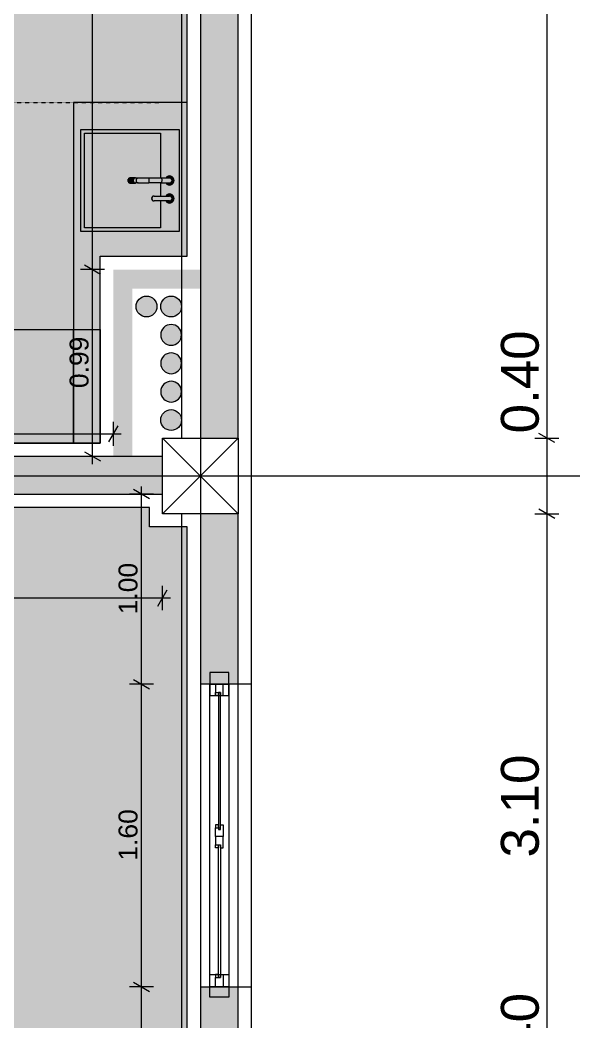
# Model space of a CAD drawing. Header units: millimetres. Extents: x 475616349 to 476941521, y 4620115302 to 4621446928.
# Drawn here: x 476538185 to 476541112, y 4620523921 to 4620529214 of the extents above; entities that cross this region are included whole.
import ezdxf

# ---------------------------------------------------------------- set-up
doc = ezdxf.new("R2010")
doc.units = ezdxf.units.MM
doc.header["$MEASUREMENT"] = 0
doc.linetypes.add('ACAD_ISO02W100', pattern=[7.5, 6, -1.5])
doc.linetypes.add('dash fine 0_25', pattern=[0.5952, 0.2976, -0.2976])
for name, color, linetype, lineweight in [('2D Drafting - General_Pen_No__1_Pen_No__7', 7, 'Continuous', 0), ('2D Drafting - General_Pen_No__250_Pen_No__7_Pen_No__7', 7, 'Continuous', 0), ('G-Anno-Nplt_Pen_No__151', 151, 'Continuous', 0), ('G-Anno-Nplt_Pen_No__4', 7, 'Continuous', 0), ('kar-panjara_Pen_No__7_Pen_No__7_Pen_No__7', 7, 'Continuous', 0), ('New_--------AVEJI_MODZRAVI_Pen_No__7', 7, 'Continuous', 0), ('New_--------AVEJI_UDZRAVI_Pen_No__7', 7, 'Continuous', 0), ('New_reg_nak_Pen_No__7', 7, 'Continuous', 0), ('New_zoma_Pen_No__4', 7, 'Continuous', 0), ('New_zoma_Pen_No__7', 7, 'Continuous', 0), ('shaxtebi da milebi_Pen_No__1_Pen_No__1_Pen_No__1', 1, 'Continuous', 0), ('shaxtebi da milebi_Pen_No__5_Pen_No__5_Pen_No__5', 5, 'Continuous', 0), ('zoma_Pen_No__142', 142, 'Continuous', 0), ('zoma_Pen_No__5_Pen_No__5', 5, 'Continuous', 0)]:
    doc.layers.add(name, color=color, linetype=linetype, lineweight=lineweight)
doc.layers.add('New_--aveji_Pen_No__251', color=7, linetype='Continuous', lineweight=0, true_color=0x656565)
doc.layers.add('shaxtebi da milebi_Pen_No__5_Pen_No__5_Pen_No__252', color=7, linetype='Continuous', lineweight=0, true_color=0x666666)
doc.layers.add('New_zoma', color=7, linetype='Continuous')
doc.layers.add('zoma', color=7, linetype='Continuous')
doc.styles.add('GENERATED_STYLE_1', font='arial.ttf')
doc.styles.add('GENERATED_STYLE_2', font='arial.ttf')
doc.dimstyles.new('GENERATED_STYLE__18', dxfattribs={"dimtxt": 100, "dimasz": 64.421331, "dimexe": 0.18, "dimexo": 3, "dimgap": 0.09, "dimtad": 1, "dimtih": 1, "dimtoh": 1, "dimlfac": 0.001, "dimzin": 0, "dimdsep": 46, "dimtxsty": 'GENERATED_STYLE_1', "dimblk": 'ARROWHEAD_2', "dimblk1": 'ARROWHEAD_2', "dimblk2": 'ARROWHEAD_2', "dimcen": 0.09, "dimclrd": 7, "dimclre": 7, "dimclrt": 7, "dimadec": 0, "dimazin": 0, "dimtfac": 1, "dimtdec": 4, "dimtmove": 0, "dimatfit": 3, "dimfxl": 1, "dimtolj": 1, "dimtzin": 0, "dimarcsym": 0})
doc.dimstyles.new('GENERATED_STYLE__19', dxfattribs={"dimtxt": 100, "dimasz": 64.421331, "dimexe": 0.18, "dimexo": 3, "dimgap": 0.09, "dimtad": 1, "dimlfac": 0.001, "dimzin": 0, "dimdsep": 46, "dimtxsty": 'GENERATED_STYLE_1', "dimblk": 'ARROWHEAD_2', "dimblk1": 'ARROWHEAD_2', "dimblk2": 'ARROWHEAD_2', "dimcen": 0.09, "dimclrd": 7, "dimclre": 7, "dimclrt": 7, "dimadec": 0, "dimazin": 0, "dimtfac": 1, "dimtdec": 4, "dimtmove": 0, "dimatfit": 3, "dimfxl": 1, "dimtolj": 1, "dimtzin": 0, "dimarcsym": 0})
doc.dimstyles.new('GENERATED_STYLE__2', dxfattribs={"dimtxt": 200, "dimasz": 64.421331, "dimexe": 0.18, "dimexo": 3, "dimgap": 0.09, "dimtad": 1, "dimlfac": 0.001, "dimzin": 0, "dimdsep": 46, "dimtxsty": 'GENERATED_STYLE_2', "dimblk": 'ARROWHEAD_2', "dimblk1": 'ARROWHEAD_2', "dimblk2": 'ARROWHEAD_2', "dimcen": 0.09, "dimclrd": 142, "dimclre": 142, "dimclrt": 142, "dimadec": 0, "dimazin": 0, "dimtfac": 1, "dimtdec": 4, "dimtmove": 0, "dimatfit": 3, "dimfxl": 1, "dimtolj": 1, "dimtzin": 0, "dimarcsym": 0})

# ---------------------------------------------------------------- blocks, each defined once
blk = doc.blocks.new('*D1488', base_point=(476577134.1, 4620325125.7))
at = {"layer": 'zoma_Pen_No__142', "color": 142, "linetype": 'Continuous', "lineweight": 0, "transparency": 16777216}
for p, q in [((476541011, 4620533481.3), (476540926.2, 4620533530.2)), ((476540905, 4620533505.7), (476541032.1, 4620533505.7)), ((476540968.6, 4620533505.7), (476540968.6, 4620527005.7)), ((476540905, 4620527005.7), (476541032.1, 4620527005.7)), ((476541011, 4620526981.3), (476540926.2, 4620527030.2))]:
    blk.add_line(p, q, dxfattribs=at)
at = {"layer": 'zoma_Pen_No__142', "color": 142, "lineweight": 0, "transparency": 16777216, "char_height": 200, "attachment_point": 7, "rotation": 90, "style": 'GENERATED_STYLE_2'}
for s, insert in [('\\A1;{\\pql;\\fArial CYR|b0|i0|c204|p34;6.50}', (476540928.6, 4620529989.7)), ('\\A1;{\\pql;\\fArial CYR|b0|i0|c204|p34;0.40}', (476540928.6, 4620527030.2))]:
    blk.add_mtext(s, dxfattribs=dict(at, insert=insert))
blk = doc.blocks.new('ARROWHEAD_2')
at = {"color": 0, "linetype": 'Continuous', "lineweight": 0}
for p, q in [((0, 0), (-1, 0)), ((-0.378, -0.655), (0.378, 0.655))]:
    blk.add_line(p, q, dxfattribs=at)
blk = doc.blocks.new('*D1489', base_point=(476577134.1, 4620325125.7))
at = {"layer": 'zoma_Pen_No__142', "color": 142, "linetype": 'Continuous', "lineweight": 0, "transparency": 16777216}
for p, q in [((476540905, 4620527005.7), (476541032.1, 4620527005.7)), ((476541011, 4620526981.3), (476540926.2, 4620527030.2)), ((476540968.6, 4620527005.7), (476540968.6, 4620526605.7)), ((476540905, 4620526605.7), (476541032.1, 4620526605.7)), ((476541011, 4620526581.3), (476540926.2, 4620526630.2))]:
    blk.add_line(p, q, dxfattribs=at)
blk = doc.blocks.new('*D1490', base_point=(476577134.1, 4620325125.7))
at = {"layer": 'zoma_Pen_No__142', "color": 142, "linetype": 'Continuous', "lineweight": 0, "transparency": 16777216}
for p, q in [((476540905, 4620526605.7), (476541032.1, 4620526605.7)), ((476541011, 4620526581.3), (476540926.2, 4620526630.2)), ((476540968.6, 4620526605.7), (476540968.6, 4620523505.7)), ((476541011, 4620523481.3), (476540926.2, 4620523530.2)), ((476540905, 4620523505.7), (476541032.1, 4620523505.7))]:
    blk.add_line(p, q, dxfattribs=at)
at = {"layer": 'zoma_Pen_No__142', "color": 142, "lineweight": 0, "transparency": 16777216, "char_height": 200, "attachment_point": 7, "rotation": 90, "style": 'GENERATED_STYLE_2'}
for s, insert in [('\\A1;{\\pql;\\fArial CYR|b0|i0|c204|p34;3.10}', (476540928.6, 4620524789.7)), ('\\A1;{\\pql;\\fArial CYR|b0|i0|c204|p34;0.40}', (476540928.6, 4620523530.2))]:
    blk.add_mtext(s, dxfattribs=dict(at, insert=insert))
blk = doc.blocks.new('*D1594', base_point=(476577134.1, 4620325125.7))
at = {"layer": 'New_zoma_Pen_No__4', "color": 7, "linetype": 'Continuous', "lineweight": 0, "transparency": 16777216}
for p, q in [((476532138.3, 4620526097.1), (476532138.3, 4620526224.2)), ((476538938.4, 4620526097.1), (476538938.4, 4620526224.2)), ((476532162.8, 4620526203), (476532113.8, 4620526118.3)), ((476532138.3, 4620526160.6), (476538938.4, 4620526160.6)), ((476538913.9, 4620526118.3), (476538962.8, 4620526203)), ((476538938.4, 4620526160.6), (476538979.8, 4620526160.6))]:
    blk.add_line(p, q, dxfattribs=at)
at = {"layer": 'New_zoma_Pen_No__7', "color": 7, "lineweight": 0, "transparency": 16777216, "insert": (476535405.3, 4620526180.6), "char_height": 100, "attachment_point": 7, "style": 'GENERATED_STYLE_1'}
blk.add_mtext('\\A1;{\\pql;\\fArial|b0|i0|c0|p34;6.80}', dxfattribs=at)
blk = doc.blocks.new('*D1597', base_point=(476577134.1, 4620325125.7))
at = {"layer": 'New_zoma_Pen_No__4', "color": 7, "linetype": 'Continuous', "lineweight": 0, "transparency": 16777216}
for p, q in [((476538890.7, 4620524106), (476538763.5, 4620524106)), ((476538784.7, 4620524130.4), (476538869.5, 4620524081.5)), ((476538827.1, 4620522105.7), (476538827.1, 4620524106)), ((476538890.7, 4620522105.7), (476538763.5, 4620522105.7)), ((476538784.7, 4620522130.2), (476538869.5, 4620522081.3))]:
    blk.add_line(p, q, dxfattribs=at)
at = {"layer": 'New_zoma_Pen_No__7', "color": 7, "lineweight": 0, "transparency": 16777216, "insert": (476538807.1, 4620522972.8), "char_height": 100, "attachment_point": 7, "rotation": 90, "style": 'GENERATED_STYLE_1'}
blk.add_mtext('\\A1;{\\pql;\\fArial|b0|i0|c0|p34;2.00}', dxfattribs=at)
blk = doc.blocks.new('*D1598', base_point=(476577134.1, 4620325125.7))
at = {"layer": 'New_zoma_Pen_No__4', "color": 7, "linetype": 'Continuous', "lineweight": 0, "transparency": 16777216}
for p, q in [((476538890.7, 4620525706), (476538763.5, 4620525706)), ((476538784.7, 4620525730.4), (476538869.5, 4620525681.5)), ((476538827.1, 4620524106), (476538827.1, 4620525706)), ((476538890.7, 4620524106), (476538763.5, 4620524106)), ((476538784.7, 4620524130.4), (476538869.5, 4620524081.5))]:
    blk.add_line(p, q, dxfattribs=at)
at = {"layer": 'New_zoma_Pen_No__7', "color": 7, "lineweight": 0, "transparency": 16777216, "insert": (476538807.1, 4620524772.9), "char_height": 100, "attachment_point": 7, "rotation": 90, "style": 'GENERATED_STYLE_1'}
blk.add_mtext('\\A1;{\\pql;\\fArial|b0|i0|c0|p34;1.60}', dxfattribs=at)
blk = doc.blocks.new('*D1599', base_point=(476577134.1, 4620325125.7))
at = {"layer": 'New_zoma_Pen_No__4', "color": 7, "linetype": 'Continuous', "lineweight": 0, "transparency": 16777216}
for p, q in [((476538827.1, 4620526709), (476538827.1, 4620526750.4)), ((476538890.7, 4620526709), (476538763.5, 4620526709)), ((476538869.5, 4620526684.5), (476538784.7, 4620526733.4)), ((476538827.1, 4620525706), (476538827.1, 4620526709)), ((476538890.7, 4620525706), (476538763.5, 4620525706)), ((476538784.7, 4620525730.4), (476538869.5, 4620525681.5))]:
    blk.add_line(p, q, dxfattribs=at)
at = {"layer": 'New_zoma_Pen_No__7', "color": 7, "lineweight": 0, "transparency": 16777216, "insert": (476538807.1, 4620526074.4), "char_height": 100, "attachment_point": 7, "rotation": 90, "style": 'GENERATED_STYLE_1'}
blk.add_mtext('\\A1;{\\pql;\\fArial|b0|i0|c0|p34;1.00}', dxfattribs=at)
blk = doc.blocks.new('*D1600', base_point=(476577134.1, 4620325125.7))
at = {"layer": 'New_zoma_Pen_No__4', "color": 7, "linetype": 'Continuous', "lineweight": 0, "transparency": 16777216}
for p, q in [((476532462.8, 4620527070.8), (476532413.9, 4620526986)), ((476532438.4, 4620526964.8), (476532438.4, 4620527092)), ((476538654.2, 4620526986), (476538703.1, 4620527070.8)), ((476538678.6, 4620526964.8), (476538678.6, 4620527092)), ((476532396.9, 4620527028.4), (476532438.4, 4620527028.4)), ((476532438.4, 4620527028.4), (476538678.6, 4620527028.4)), ((476538678.6, 4620527028.4), (476538720.1, 4620527028.4))]:
    blk.add_line(p, q, dxfattribs=at)
at = {"layer": 'New_zoma_Pen_No__7', "color": 7, "lineweight": 0, "transparency": 16777216, "insert": (476535425.5, 4620527048.4), "char_height": 100, "attachment_point": 7, "style": 'GENERATED_STYLE_1'}
blk.add_mtext('\\A1;{\\pql;\\fArial|b0|i0|c0|p34;6.24}', dxfattribs=at)
blk = doc.blocks.new('*D1601', base_point=(476577134.1, 4620325125.7))
at = {"layer": 'New_zoma_Pen_No__4', "color": 7, "linetype": 'Continuous', "lineweight": 0, "transparency": 16777216}
for p, q in [((476538526, 4620527920.4), (476538610.7, 4620527871.4)), ((476538631.9, 4620527895.9), (476538504.8, 4620527895.9)), ((476538568.4, 4620526909), (476538568.4, 4620527895.9)), ((476538631.9, 4620526909), (476538504.8, 4620526909)), ((476538526, 4620526933.4), (476538610.7, 4620526884.5)), ((476538568.4, 4620526867.5), (476538568.4, 4620526909))]:
    blk.add_line(p, q, dxfattribs=at)
at = {"layer": 'New_zoma_Pen_No__7', "color": 7, "lineweight": 0, "transparency": 16777216, "insert": (476538548.4, 4620527269.4), "char_height": 100, "attachment_point": 7, "rotation": 90, "style": 'GENERATED_STYLE_1'}
blk.add_mtext('\\A1;{\\pql;\\fArial|b0|i0|c0|p34;0.99}', dxfattribs=at)
blk = doc.blocks.new('*D1602', base_point=(476577134.1, 4620325125.7))
at = {"layer": 'New_zoma_Pen_No__4', "color": 7, "linetype": 'Continuous', "lineweight": 0, "transparency": 16777216}
for p, q in [((476538610.7, 4620532581.3), (476538526, 4620532630.2)), ((476538568.4, 4620532605.7), (476538568.4, 4620532647.2)), ((476538631.9, 4620532605.7), (476538504.8, 4620532605.7)), ((476538568.4, 4620527895.9), (476538568.4, 4620532605.7)), ((476538526, 4620527920.4), (476538610.7, 4620527871.4)), ((476538631.9, 4620527895.9), (476538504.8, 4620527895.9))]:
    blk.add_line(p, q, dxfattribs=at)
at = {"layer": 'New_zoma_Pen_No__7', "color": 7, "lineweight": 0, "transparency": 16777216, "insert": (476538548.4, 4620530117.8), "char_height": 100, "attachment_point": 7, "rotation": 90, "style": 'GENERATED_STYLE_1'}
blk.add_mtext('\\A1;{\\pql;\\fArial|b0|i0|c0|p34;4.71}', dxfattribs=at)

msp = doc.modelspace()

# ---------------------------------------------------------------- hatches: boundary and pattern name
at = {"layer": '2D Drafting - General_Pen_No__250_Pen_No__7_Pen_No__7', "linetype": 'Continuous', "lineweight": 0}
for points in [[(476539138.366, 4620533505.72), (476539338.366, 4620533505.72), (476539338.366, 4620527005.72), (476539138.366, 4620527005.72)], [(476538678.645, 4620527895.908), (476538678.645, 4620526908.978), (476538778.645, 4620526908.978), (476538778.645, 4620527795.72), (476539138.366, 4620527795.72), (476539138.366, 4620527895.908)], [(476538938.366, 4620526708.978), (476538938.366, 4620526908.978), (476532438.366, 4620526908.978), (476532438.366, 4620526708.978)], [(476539138.366, 4620526605.72), (476539138.366, 4620525705.975), (476539338.366, 4620525705.975), (476539338.366, 4620526605.72)], [(476539138.366, 4620524105.973), (476539138.366, 4620523505.72), (476539338.366, 4620523505.72), (476539338.366, 4620524105.973)]]:
    msp.add_hatch(color=7, dxfattribs=at).paths.add_polyline_path(points)
at = {"layer": 'G-Anno-Nplt_Pen_No__151', "linetype": 'Continuous', "lineweight": 0, "true_color": 0x1f2f3f}
msp.add_hatch(color=169, dxfattribs=at).paths.add_polyline_path([(476532508.366, 4620526978.978), (476533969.692, 4620526978.978), (476533969.692, 4620526908.978), (476536594.106, 4620526908.978), (476536594.106, 4620526978.978), (476538608.645, 4620526978.978), (476538608.645, 4620527965.908), (476539068.366, 4620527965.908), (476539068.366, 4620532535.72), (476535568.184, 4620532535.72), (476535568.184, 4620533635.72), (476532508.366, 4620533635.72), (476532508.366, 4620533435.72), (476532508.366, 4620528349.291)])
h = msp.add_hatch(color=169, dxfattribs=at)
h.paths.add_polyline_path([(476525438.366, 4620523505.72), (476525538.366, 4620523505.72), (476525538.366, 4620523105.72), (476525508.366, 4620523105.72), (476525438.366, 4620523105.72), (476525438.366, 4620521964.932), (476525508.366, 4620521964.932), (476525508.366, 4620517375.72), (476525608.366, 4620517375.72), (476525608.366, 4620517175.721), (476531968.366, 4620517175.721), (476531968.366, 4620517375.72), (476532168.366, 4620517375.72), (476532168.366, 4620518675.72), (476539068.366, 4620518675.72), (476539068.366, 4620523035.72), (476538148.178, 4620523035.72), (476538148.178, 4620523575.72), (476539068.366, 4620523575.72), (476539068.366, 4620526535.72), (476538868.366, 4620526535.72), (476538868.366, 4620526638.978), (476532508.366, 4620526638.978), (476532508.366, 4620526535.72), (476532208.296, 4620526535.72), (476532208.296, 4620526238.978), (476531228.178, 4620526238.978), (476531228.178, 4620526638.978), (476528184.719, 4620526638.978), (476528184.719, 4620526708.978), (476526278.554, 4620526708.978), (476526278.554, 4620526308.978), (476525438.366, 4620526308.978)])
h.paths.add_polyline_path([(476532038.366, 4620523105.72), (476532438.366, 4620523105.72), (476532438.366, 4620523505.72), (476532038.366, 4620523505.72)], flags=0)
at = {"layer": 'shaxtebi da milebi_Pen_No__1_Pen_No__1_Pen_No__1', "linetype": 'Continuous', "lineweight": 0}
msp.add_hatch(color=1, dxfattribs=at).paths.add_polyline_path([(476538983.366, 4620527155.72, 1), (476538983.366, 4620527045.72, 1)])
at = {"layer": 'shaxtebi da milebi_Pen_No__5_Pen_No__5_Pen_No__252', "linetype": 'Continuous', "lineweight": 0, "true_color": 0x666666}
for points in [[(476538853.366, 4620527755.498, -1), (476538853.366, 4620527645.498, -1)], [(476538983.366, 4620527755.498, -1), (476538983.366, 4620527645.498, -1)]]:
    msp.add_hatch(color=251, dxfattribs=at).paths.add_polyline_path(points)
at = {"layer": 'shaxtebi da milebi_Pen_No__5_Pen_No__5_Pen_No__5', "linetype": 'Continuous', "lineweight": 0}
for points in [[(476538928.366, 4620527550.72, 1), (476539038.366, 4620527550.72, 1)], [(476538928.366, 4620527400.72, 1), (476539038.366, 4620527400.72, 1)], [(476538928.366, 4620527250.72, 1), (476539038.366, 4620527250.72, 1)]]:
    msp.add_hatch(color=5, dxfattribs=at).paths.add_polyline_path(points)

# ---------------------------------------------------------------- linework, layer by layer
at = {"layer": '2D Drafting - General_Pen_No__1_Pen_No__7', "color": 7, "linetype": 'Continuous', "lineweight": 0}
for p, q in [((476539338.366, 4620526605.72), (476538938.366, 4620527005.72)), ((476538938.366, 4620526605.72), (476539338.366, 4620527005.72))]:
    msp.add_line(p, q, dxfattribs=at)
at = {"layer": '2D Drafting - General_Pen_No__1_Pen_No__7', "color": 7, "linetype": 'Continuous', "lineweight": 0, "flags": 128}
for points in [[(476539338.366, 4620527005.72), (476539338.366, 4620533505.72), (476539038.366, 4620533505.72), (476539038.366, 4620527005.72)], [(476539338.366, 4620526605.72), (476538938.366, 4620526605.72), (476538938.366, 4620527005.72), (476539338.366, 4620527005.72)], [(476539338.366, 4620523505.72), (476539338.366, 4620526605.72), (476539038.366, 4620526605.72), (476539038.366, 4620523505.72)]]:
    msp.add_lwpolyline(points, close=True, dxfattribs=at)
at = {"layer": '2D Drafting - General_Pen_No__250_Pen_No__7_Pen_No__7', "color": 7, "linetype": 'Continuous', "lineweight": 0, "flags": 128}
msp.add_lwpolyline([(476538938.366, 4620526708.978), (476538938.366, 4620526908.978), (476532438.366, 4620526908.978), (476532438.366, 4620526708.978)], close=True, dxfattribs=at)
at = {"layer": 'G-Anno-Nplt_Pen_No__4', "color": 7, "linetype": 'Continuous', "lineweight": 0, "flags": 128}
msp.add_lwpolyline([(476532508.366, 4620526978.978), (476533969.692, 4620526978.978), (476533969.692, 4620526908.978), (476536594.106, 4620526908.978), (476536594.106, 4620526978.978), (476538608.645, 4620526978.978), (476538608.645, 4620527965.908), (476539068.366, 4620527965.908), (476539068.366, 4620532535.72), (476535568.184, 4620532535.72), (476535568.184, 4620533635.72), (476532508.366, 4620533635.72), (476532508.366, 4620533435.72), (476532508.366, 4620528349.291)], close=True, dxfattribs=at)
msp.add_lwpolyline([(476525608.366, 4620517175.721), (476531968.366, 4620517175.721), (476531968.366, 4620517375.72), (476532168.366, 4620517375.72), (476532168.366, 4620518675.72), (476539068.366, 4620518675.72), (476539068.366, 4620523035.72), (476538148.178, 4620523035.72), (476538148.178, 4620523575.72), (476539068.366, 4620523575.72), (476539068.366, 4620526535.72), (476538868.366, 4620526535.72), (476538868.366, 4620526638.978), (476532508.366, 4620526638.978), (476532508.366, 4620526535.72), (476532208.296, 4620526535.72), (476532208.296, 4620526238.978), (476531228.178, 4620526238.978), (476531228.178, 4620526638.978), (476528184.719, 4620526638.978)], dxfattribs=at)
at = {"layer": 'kar-panjara_Pen_No__7_Pen_No__7_Pen_No__7', "color": 7, "linetype": 'Continuous', "lineweight": 0, "flags": 128}
for points in [[(476539288.414, 4620525646.3), (476539288.414, 4620525766.3), (476539188.414, 4620525766.3), (476539188.414, 4620525646.3)], [(476539188.415, 4620524105.973), (476539188.47, 4620525705.975), (476539288.415, 4620525705.975), (476539288.36, 4620524105.973)], [(476539218.53, 4620525705.975), (476539218.53, 4620525660.975), (476539233.53, 4620525660.975), (476539243.53, 4620525660.975), (476539243.53, 4620525646.3), (476539258.53, 4620525646.3), (476539258.53, 4620525705.975)], [(476539218.53, 4620525646.3), (476539218.53, 4620525660.975), (476539233.53, 4620525660.975), (476539233.53, 4620525646.3)], [(476539233.53, 4620525660.975), (476539233.53, 4620524937.135), (476539243.53, 4620524937.135), (476539243.53, 4620525660.975)], [(476539218.53, 4620524901.403), (476539218.53, 4620524946.403), (476539233.53, 4620524946.403), (476539243.53, 4620524946.403), (476539243.53, 4620524961.403), (476539258.53, 4620524961.403), (476539258.53, 4620524901.403)], [(476539218.53, 4620524961.403), (476539218.53, 4620524946.403), (476539233.53, 4620524946.403), (476539233.53, 4620524961.403)], [(476539218.53, 4620524901.403), (476539218.53, 4620524856.403), (476539233.53, 4620524856.403), (476539243.53, 4620524856.403), (476539243.53, 4620524841.403), (476539258.53, 4620524841.403), (476539258.53, 4620524901.403)], [(476539218.53, 4620524841.403), (476539218.53, 4620524856.403), (476539233.53, 4620524856.403), (476539233.53, 4620524841.403)], [(476539233.53, 4620524156.403), (476539233.53, 4620524856.403), (476539243.53, 4620524856.403), (476539243.53, 4620524156.403)], [(476539288.414, 4620524171.403), (476539288.414, 4620524051.403), (476539188.414, 4620524051.403), (476539188.414, 4620524171.403)], [(476539218.53, 4620524105.973), (476539218.53, 4620524156.403), (476539233.53, 4620524156.403), (476539243.53, 4620524156.403), (476539243.53, 4620524171.403), (476539258.53, 4620524171.403), (476539258.53, 4620524105.973)], [(476539218.53, 4620524171.403), (476539218.53, 4620524156.403), (476539233.53, 4620524156.403), (476539233.53, 4620524171.403)]]:
    msp.add_lwpolyline(points, close=True, dxfattribs=at)
at = {"layer": 'New_--------AVEJI_MODZRAVI_Pen_No__7', "color": 7, "linetype": 'dash fine 0_25', "lineweight": 0}
msp.add_lwpolyline([(476536714.106, 4620527578.977), (476536714.106, 4620528778.977), (476538918.665, 4620528778.978)], dxfattribs=at)
at = {"layer": 'New_--------AVEJI_UDZRAVI_Pen_No__7', "color": 7, "linetype": 'Continuous', "lineweight": 0}
msp.add_line((476538468.367, 4620527578.978), (476538608.645, 4620527578.978), dxfattribs=at)
msp.add_lwpolyline([(476539068.366, 4620527965.908), (476539068.366, 4620528778.978), (476538468.366, 4620528778.978), (476538468.366, 4620527578.978)], dxfattribs=at)
for points in [[(476538468.368, 4620527578.978), (476538468.368, 4620526978.978), (476536714.106, 4620526978.977), (476536714.106, 4620527578.977)], [(476538468.368, 4620527578.978), (476538608.645, 4620527578.978), (476538608.645, 4620526978.978), (476538468.368, 4620526978.978)]]:
    msp.add_lwpolyline(points, close=True, dxfattribs=at)
at = {"layer": 'New_--aveji_Pen_No__251', "color": 251, "linetype": 'Continuous', "lineweight": 0, "true_color": 0x656565}
for p, q in [((476538760.702, 4620528377.895), (476538784.665, 4620528377.895)), ((476538760.702, 4620528377.892), (476538784.67, 4620528377.892)), ((476538785.645, 4620528378.631), (476538761.682, 4620528378.631)), ((476538765.217, 4620528380.273), (476538789.185, 4620528380.273)), ((476538765.218, 4620528380.276), (476538789.181, 4620528380.276)), ((476538790.337, 4620528380.534), (476538766.374, 4620528380.534)), ((476538790.338, 4620528380.534), (476538794.164, 4620528380.534)), ((476538790.346, 4620528380.53), (476538794.167, 4620528380.53)), ((476538809.601, 4620528379.209), (476538794.881, 4620528379.209)), ((476538864.722, 4620528379.209), (476538809.601, 4620528379.209)), ((476538932.763, 4620528379.209), (476538864.722, 4620528379.209)), ((476538975.234, 4620528379.209), (476538932.763, 4620528379.209)), ((476538779.608, 4620528364.18), (476538755.645, 4620528364.18)), ((476538755.646, 4620528368.481), (476538779.609, 4620528368.481)), ((476538755.875, 4620528362.882), (476538779.838, 4620528362.882)), ((476538779.839, 4620528369.78), (476538755.876, 4620528369.78)), ((476538756.171, 4620528366.329), (476538781.822, 4620528366.329)), ((476538757.033, 4620528371.196), (476538782.684, 4620528371.196)), ((476538757.033, 4620528361.462), (476538782.684, 4620528361.462)), ((476538781.302, 4620528358.908), (476538757.339, 4620528358.908)), ((476538757.341, 4620528373.753), (476538781.304, 4620528373.753)), ((476538757.341, 4620528373.752), (476538781.309, 4620528373.752)), ((476538757.994, 4620528357.807), (476538781.957, 4620528357.807)), ((476538781.959, 4620528374.854), (476538757.996, 4620528374.854)), ((476538759.486, 4620528375.321), (476538785.137, 4620528375.321)), ((476538759.486, 4620528357.337), (476538785.137, 4620528357.337)), ((476538784.663, 4620528354.765), (476538760.7, 4620528354.765)), ((476538761.679, 4620528354.029), (476538785.643, 4620528354.029)), ((476538789.178, 4620528352.383), (476538765.215, 4620528352.383)), ((476538766.371, 4620528352.124), (476538790.334, 4620528352.124)), ((476538794.161, 4620528352.124), (476538770.198, 4620528352.124)), ((476538809.601, 4620528353.449), (476538794.881, 4620528353.449)), ((476538809.601, 4620528353.449), (476538864.722, 4620528353.449)), ((476538932.763, 4620528353.449), (476538864.722, 4620528353.449)), ((476538926.798, 4620528353.449), (476538926.798, 4620528284.138)), ((476538932.763, 4620528353.449), (476538975.234, 4620528353.449)), ((476538893.768, 4620528284.138), (476538892.344, 4620528284.138)), ((476538893.768, 4620528284.138), (476538975.234, 4620528284.138)), ((476538892.344, 4620528258.379), (476538893.768, 4620528258.379)), ((476538975.234, 4620528258.379), (476538893.768, 4620528258.379))]:
    msp.add_line(p, q, dxfattribs=at)
msp.add_lwpolyline([(476539026.534, 4620528096.253), (476538506.534, 4620528096.253), (476538506.534, 4620528636.367), (476539026.534, 4620528636.368)], close=True, dxfattribs=at)
msp.add_lwpolyline([(476538926.798, 4620528258.379), (476538926.798, 4620528116.253), (476538526.534, 4620528116.253), (476538526.534, 4620528616.367), (476538926.798, 4620528616.368), (476538926.798, 4620528379.209)], dxfattribs=at)
at = {"layer": 'New_--aveji_Pen_No__251', "color": 251, "linetype": 'ACAD_ISO02W100', "lineweight": 0, "true_color": 0x656565}
msp.add_lwpolyline([(476538468.368, 4620527578.978), (476538468.368, 4620526978.978)], dxfattribs=at)
at = {"layer": 'New_--aveji_Pen_No__251', "color": 251, "linetype": 'Continuous', "lineweight": 0, "true_color": 0x656565}
for centre, radius, start, end in [((476538975.234, 4620528366.329), 23.813, 0.000036, 147.258173), ((476538975.234, 4620528366.329), 23.805, 0.000036, 147.244947), ((476538975.234, 4620528366.329), 23.778, 0.000036, 147.203306), ((476538975.234, 4620528366.329), 23.724, 0.000036, 147.119682), ((476538975.234, 4620528366.329), 23.635, 0.000036, 146.979926), ((476538975.234, 4620528366.329), 23.146, 0.000036, 146.18884), ((476538975.234, 4620528366.329), 17.327, 0.000035, 131.983128), ((476538975.234, 4620528366.329), 16.761, 0.000036, 129.788961), ((476538975.234, 4620528366.329), 16.55, 0.000036, 128.902868), ((476538975.234, 4620528366.329), 16.328, 0.000037, 127.926447), ((476538975.234, 4620528366.329), 15.483, 0.000035, 123.712297), ((476538975.234, 4620528366.329), 13.402, 0.000036, 106.05093), ((476538975.234, 4620528366.329), 12.88, 0.000037, 90.000037), ((476538975.234, 4620528366.329), 23.813, 212.7419, 0.000036), ((476538975.234, 4620528366.329), 23.805, 212.755126, 0.000036), ((476538975.234, 4620528366.329), 23.778, 212.796767, 0.000036), ((476538975.234, 4620528366.329), 23.724, 212.880392, 0.000036), ((476538975.234, 4620528366.329), 23.635, 213.020148, 0.000036), ((476538975.234, 4620528366.329), 23.146, 213.811233, 0.000036), ((476538975.234, 4620528366.329), 17.327, 228.016945, 0.000037), ((476538975.234, 4620528366.329), 16.761, 230.211112, 0.000037), ((476538975.234, 4620528366.329), 16.55, 231.097205, 0.000036), ((476538975.234, 4620528366.329), 16.328, 232.073624, 0.000036), ((476538975.234, 4620528366.329), 15.483, 236.287778, 0.000036), ((476538975.234, 4620528366.329), 13.402, 253.949144, 0.000036), ((476538975.234, 4620528366.329), 12.88, 270.000037, 0.000035), ((476538975.234, 4620528271.258), 23.813, 0.000036, 147.258173), ((476538975.234, 4620528271.258), 23.805, 0.000036, 147.244947), ((476538975.234, 4620528271.258), 23.778, 0.000036, 147.203306), ((476538975.234, 4620528271.258), 23.724, 0.000036, 147.119681), ((476538975.234, 4620528271.258), 23.635, 0.000037, 146.979925), ((476538975.234, 4620528271.258), 23.146, 0.000036, 146.18884), ((476538975.234, 4620528271.258), 17.327, 0.000036, 131.983129), ((476538975.234, 4620528271.258), 16.761, 0.000035, 129.788961), ((476538975.234, 4620528271.258), 16.55, 0.000037, 128.902866), ((476538975.234, 4620528271.258), 16.328, 0.000037, 127.926447), ((476538975.234, 4620528271.258), 15.483, 0.000036, 123.712295), ((476538975.234, 4620528271.258), 13.402, 0.000036, 106.05093), ((476538975.234, 4620528271.258), 12.88, 270.000037, 90.000037), ((476538975.234, 4620528271.258), 23.813, 212.7419, 0.000036), ((476538975.234, 4620528271.258), 23.805, 212.755126, 0.000036), ((476538975.234, 4620528271.258), 23.778, 212.796767, 0.000036), ((476538975.234, 4620528271.258), 23.724, 212.880392, 0.000036), ((476538975.234, 4620528271.258), 23.635, 213.020147, 0.000036), ((476538975.234, 4620528271.258), 23.146, 213.811233, 0.000036), ((476538975.234, 4620528271.258), 17.327, 228.016944, 0.000037), ((476538975.234, 4620528271.258), 16.761, 230.211112, 0.000037), ((476538975.234, 4620528271.258), 16.55, 231.097205, 0.000036), ((476538975.234, 4620528271.258), 16.328, 232.073624, 0.000036), ((476538975.234, 4620528271.258), 15.483, 236.287778, 0.000036), ((476538975.234, 4620528271.258), 13.402, 253.949144, 0.000036)]:
    msp.add_arc(centre, radius, start, end, dxfattribs=at)
for centre, major_axis, ratio, start_param, end_param in [((476538768.286, 4620528366.329), (0, 14.367), 0.88988826, 0.54282141, 0.63502684), ((476538768.286, 4620528366.329), (0, 14.367), 0.88988826, 0.15012233, 0.24232779), ((476538794.881, 4620528366.329), (0, 12.88), 0.88988826, -0.00000006, 1.57079633), ((476538792.249, 4620528366.329), (0, 14.367), 0.88988826, 0.54282142, 0.6350269), ((476538792.839, 4620528366.329), (0, 13.515), 0.88988826, 0.4733905, 0.70438114), ((476538793.056, 4620528366.329), (0, 12.82), 0.88988826, 0.40423412, 0.77381198), ((476538793.056, 4620528366.329), (0, 12.82), 0.88988826, 0.01153504, 0.38111292), ((476538792.839, 4620528366.329), (0, 13.515), 0.88988826, 0.08069142, 0.31168208), ((476538792.249, 4620528366.329), (0, 14.367), 0.88988826, 0.15012233, 0.24232779), ((476538793.056, 4620528366.329), (0, 12.82), 0.88988826, 6.23227716, 6.27159912), ((476538792.839, 4620528366.329), (0, 13.515), 0.88988826, 5.97524624, 6.20216827), ((476538792.249, 4620528366.329), (0, 14.367), 0.88988826, 6.04060856, 6.13281403), ((476538809.601, 4620528366.329), (0, 12.88), 0.88988826, 0.00000002, 1.57079632), ((476538864.722, 4620528366.329), (0, 12.88), 0.23905575, 4.71238898, 6.28318537), ((476538932.763, 4620528366.329), (0, 12.88), 0.23905575, 4.71238898, 6.28318537), ((476538765.656, 4620528366.329), (0, 11.65), 0.88988826, 0.9648204, 2.17642924), ((476538768.286, 4620528366.329), (0, 14.367), 0.88988826, 1.72091869, 1.81312414), ((476538768.286, 4620528366.329), (0, 14.367), 0.88988826, 1.3282196, 1.42042504), ((476538768.286, 4620528366.329), (0, 14.367), 0.88988826, 2.11361776, 2.2058232), ((476538768.286, 4620528366.329), (0, 14.367), 0.88988826, 0.9355205, 1.02772595), ((476538765.656, 4620528366.329), (0, 11.65), 0.88988826, 2.43308372, 2.52259947), ((476538765.656, 4620528366.329), (0, 11.65), 0.88988826, 0.61887298, 0.70821417), ((476538768.286, 4620528366.329), (0, 14.367), 0.88988826, 2.50631687, 2.5985223), ((476538768.286, 4620528366.329), (0, 14.367), 0.88988826, 2.89901593, 2.99122141), ((476538792.249, 4620528366.329), (0, 14.367), 0.88988826, 1.72091868, 1.81312412), ((476538792.249, 4620528366.329), (0, 14.367), 0.88988826, 1.3282196, 1.42042505), ((476538792.839, 4620528366.329), (0, 13.515), 0.88988826, 1.25878866, 1.48977933), ((476538792.839, 4620528366.329), (0, 13.515), 0.88988826, 1.65148773, 1.88247841), ((476538792.249, 4620528366.329), (0, 14.367), 0.88988826, 2.11361776, 2.2058232), ((476538792.249, 4620528366.329), (0, 14.367), 0.88988826, 0.93552055, 1.02772596), ((476538793.056, 4620528366.329), (0, 12.82), 0.88988826, 1.18963234, 1.55921017), ((476538793.056, 4620528366.329), (0, 12.82), 0.88988826, 1.58233144, 1.95190925), ((476538792.839, 4620528366.329), (0, 13.515), 0.88988826, 2.04418681, 2.27517749), ((476538792.839, 4620528366.329), (0, 13.515), 0.88988826, 0.86608959, 1.09708024), ((476538793.056, 4620528366.329), (0, 12.82), 0.88988826, 0.79693323, 1.16651106), ((476538793.056, 4620528366.329), (0, 12.82), 0.88988826, 1.97503055, 2.34460838), ((476538794.881, 4620528366.329), (0, 12.88), 0.88988826, 1.57079633, 3.14159265), ((476538792.249, 4620528366.329), (0, 14.367), 0.88988826, 2.50631687, 2.5985223), ((476538792.839, 4620528366.329), (0, 13.515), 0.88988826, 2.4368859, 2.66787657), ((476538793.056, 4620528366.329), (0, 12.82), 0.88988826, 2.36772964, 2.73730748), ((476538793.056, 4620528366.329), (0, 12.82), 0.88988826, 2.7604287, 3.13000653), ((476538792.839, 4620528366.329), (0, 13.515), 0.88988826, 2.82958499, 3.06057563), ((476538792.249, 4620528366.329), (0, 14.367), 0.88988826, 2.89901593, 2.99122134), ((476538793.056, 4620528366.329), (0, 12.82), 0.88988826, 3.15312784, 3.19250082), ((476538792.839, 4620528366.329), (0, 13.515), 0.88988826, 3.22228408, 3.44953173), ((476538792.249, 4620528366.329), (0, 14.367), 0.88988826, 3.29171502, 3.38392047), ((476538809.601, 4620528366.329), (0, 12.88), 0.88988826, 1.57079633, 3.14159265), ((476538864.722, 4620528366.329), (0, 12.88), 0.23905575, 3.14159241, 4.71238898), ((476538932.763, 4620528366.329), (0, 12.88), 0.23905575, 3.14159271, 4.71238898), ((476538892.344, 4620528271.258), (0, 12.88), 0.98480506, 6.28318517, 9.42477782), ((476538893.768, 4620528271.258), (0, 12.88), 0.98480799, -0.00000006, 3.14159267)]:
    msp.add_ellipse(centre, major_axis=major_axis, ratio=ratio, start_param=start_param, end_param=end_param, dxfattribs=at)
for points in [[(476538759.925, 4620528376.613), (476538760.169, 4620528377.026), (476538760.428, 4620528377.453), (476538760.702, 4620528377.892)], [(476538763.579, 4620528378.631), (476538763.723, 4620528378.811), (476538763.87, 4620528378.994), (476538764.02, 4620528379.18)], [(476538764.02, 4620528379.18), (476538764.399, 4620528379.533), (476538764.798, 4620528379.897), (476538765.217, 4620528380.273)], [(476538784.67, 4620528377.892), (476538784.809, 4620528377.458), (476538784.936, 4620528377.037), (476538785.051, 4620528376.628)], [(476538787.356, 4620528378.358), (476538786.811, 4620528378.446), (476538786.241, 4620528378.537), (476538785.645, 4620528378.631)], [(476538788.569, 4620528378.116), (476538788.179, 4620528378.194), (476538787.774, 4620528378.275), (476538787.356, 4620528378.358)], [(476538788.808, 4620528378.078), (476538788.729, 4620528378.09), (476538788.649, 4620528378.103), (476538788.569, 4620528378.116)], [(476538788.813, 4620528378.229), (476538788.811, 4620528378.179), (476538788.81, 4620528378.128), (476538788.808, 4620528378.078)], [(476538789.151, 4620528379.193), (476538789.038, 4620528378.863), (476538788.926, 4620528378.542), (476538788.813, 4620528378.229)], [(476538789.185, 4620528380.273), (476538789.181, 4620528379.902), (476538789.17, 4620528379.542), (476538789.151, 4620528379.193)], [(476538791.87, 4620528379.8), (476538791.382, 4620528380.038), (476538790.871, 4620528380.282), (476538790.337, 4620528380.534)], [(476538792.924, 4620528379.148), (476538792.585, 4620528379.36), (476538792.234, 4620528379.577), (476538791.87, 4620528379.8)], [(476538793.119, 4620528379.056), (476538793.054, 4620528379.086), (476538792.99, 4620528379.117), (476538792.924, 4620528379.148)], [(476538793.188, 4620528379.148), (476538793.174, 4620528379.119), (476538793.16, 4620528379.089), (476538793.146, 4620528379.06)], [(476538793.813, 4620528379.8), (476538793.602, 4620528379.577), (476538793.394, 4620528379.36), (476538793.188, 4620528379.148)], [(476538794.167, 4620528380.53), (476538794.053, 4620528380.279), (476538793.935, 4620528380.036), (476538793.813, 4620528379.8)], [(476538796.513, 4620528379.209), (476538796.135, 4620528379.553), (476538795.737, 4620528379.909), (476538795.32, 4620528380.275)], [(476538755.645, 4620528364.18), (476538755.669, 4620528364.549), (476538755.699, 4620528364.906), (476538755.736, 4620528365.252)], [(476538755.736, 4620528367.41), (476538755.7, 4620528367.756), (476538755.67, 4620528368.113), (476538755.647, 4620528368.481)], [(476538755.736, 4620528365.252), (476538755.863, 4620528365.588), (476538755.989, 4620528365.914), (476538756.116, 4620528366.232)], [(476538756.116, 4620528366.426), (476538755.989, 4620528366.745), (476538755.863, 4620528367.073), (476538755.736, 4620528367.41)], [(476538755.876, 4620528369.78), (476538756.008, 4620528370.023), (476538756.143, 4620528370.258), (476538756.281, 4620528370.486)], [(476538756.28, 4620528362.176), (476538756.142, 4620528362.404), (476538756.008, 4620528362.639), (476538755.876, 4620528362.882)], [(476538756.116, 4620528366.232), (476538756.135, 4620528366.264), (476538756.153, 4620528366.297), (476538756.171, 4620528366.329)], [(476538756.171, 4620528366.329), (476538756.153, 4620528366.361), (476538756.135, 4620528366.394), (476538756.116, 4620528366.426)], [(476538756.949, 4620528361.527), (476538756.729, 4620528361.737), (476538756.506, 4620528361.954), (476538756.28, 4620528362.176)], [(476538756.281, 4620528370.486), (476538756.506, 4620528370.707), (476538756.729, 4620528370.922), (476538756.949, 4620528371.132)], [(476538756.949, 4620528371.132), (476538756.977, 4620528371.153), (476538757.005, 4620528371.174), (476538757.033, 4620528371.196)], [(476538757.033, 4620528361.462), (476538757.005, 4620528361.484), (476538756.977, 4620528361.505), (476538756.949, 4620528361.527)], [(476538757.015, 4620528360.182), (476538757.011, 4620528360.581), (476538757.011, 4620528360.97), (476538757.015, 4620528361.347)], [(476538757.015, 4620528371.311), (476538757.012, 4620528371.69), (476538757.012, 4620528372.079), (476538757.016, 4620528372.48)], [(476538757.015, 4620528361.347), (476538757.021, 4620528361.386), (476538757.027, 4620528361.424), (476538757.033, 4620528361.462)], [(476538757.016, 4620528372.48), (476538757.114, 4620528372.891), (476538757.222, 4620528373.315), (476538757.341, 4620528373.752)], [(476538757.033, 4620528371.196), (476538757.027, 4620528371.234), (476538757.021, 4620528371.273), (476538757.015, 4620528371.311)], [(476538757.339, 4620528358.908), (476538757.22, 4620528359.346), (476538757.112, 4620528359.771), (476538757.015, 4620528360.182)], [(476538757.996, 4620528374.854), (476538758.184, 4620528374.934), (476538758.375, 4620528375.012), (476538758.567, 4620528375.087)], [(476538758.565, 4620528357.574), (476538758.375, 4620528357.649), (476538758.186, 4620528357.727), (476538758, 4620528357.807)], [(476538759.387, 4620528357.358), (476538759.117, 4620528357.428), (476538758.843, 4620528357.5), (476538758.565, 4620528357.574)], [(476538758.567, 4620528375.087), (476538758.845, 4620528375.16), (476538759.118, 4620528375.231), (476538759.387, 4620528375.3)], [(476538759.387, 4620528375.3), (476538759.42, 4620528375.307), (476538759.453, 4620528375.314), (476538759.486, 4620528375.321)], [(476538759.486, 4620528357.337), (476538759.453, 4620528357.344), (476538759.42, 4620528357.351), (476538759.387, 4620528357.358)], [(476538759.486, 4620528375.321), (476538759.494, 4620528375.36), (476538759.502, 4620528375.399), (476538759.51, 4620528375.438)], [(476538759.509, 4620528357.221), (476538759.501, 4620528357.26), (476538759.493, 4620528357.298), (476538759.486, 4620528357.337)], [(476538759.51, 4620528375.438), (476538759.641, 4620528375.819), (476538759.779, 4620528376.21), (476538759.925, 4620528376.613)], [(476538759.922, 4620528356.048), (476538759.777, 4620528356.45), (476538759.64, 4620528356.841), (476538759.509, 4620528357.221)], [(476538760.7, 4620528354.765), (476538760.425, 4620528355.206), (476538760.166, 4620528355.634), (476538759.922, 4620528356.048)], [(476538764.017, 4620528353.479), (476538763.867, 4620528353.665), (476538763.72, 4620528353.849), (476538763.576, 4620528354.029)], [(476538765.215, 4620528352.383), (476538764.796, 4620528352.76), (476538764.396, 4620528353.125), (476538764.017, 4620528353.479)], [(476538780.851, 4620528365.24), (476538780.457, 4620528364.897), (476538780.043, 4620528364.544), (476538779.608, 4620528364.18)], [(476538779.615, 4620528368.481), (476538780.047, 4620528368.118), (476538780.459, 4620528367.765), (476538780.851, 4620528367.423)], [(476538781.393, 4620528370.478), (476538780.898, 4620528370.252), (476538780.38, 4620528370.02), (476538779.839, 4620528369.78)], [(476538779.844, 4620528362.883), (476538780.383, 4620528362.643), (476538780.899, 4620528362.41), (476538781.391, 4620528362.184)], [(476538780.851, 4620528367.423), (476538781.127, 4620528367.099), (476538781.393, 4620528366.784), (476538781.648, 4620528366.478)], [(476538781.648, 4620528366.181), (476538781.393, 4620528365.876), (476538781.127, 4620528365.562), (476538780.851, 4620528365.24)], [(476538782.135, 4620528360.167), (476538781.873, 4620528359.76), (476538781.596, 4620528359.34), (476538781.302, 4620528358.908)], [(476538781.309, 4620528373.752), (476538781.601, 4620528373.32), (476538781.877, 4620528372.901), (476538782.136, 4620528372.495)], [(476538781.391, 4620528362.184), (476538781.762, 4620528361.971), (476538782.121, 4620528361.763), (476538782.466, 4620528361.561)], [(476538782.466, 4620528371.098), (476538782.121, 4620528370.897), (476538781.763, 4620528370.69), (476538781.393, 4620528370.478)], [(476538781.648, 4620528366.478), (476538781.707, 4620528366.428), (476538781.765, 4620528366.378), (476538781.822, 4620528366.329)], [(476538781.822, 4620528366.329), (476538781.765, 4620528366.28), (476538781.707, 4620528366.231), (476538781.648, 4620528366.181)], [(476538783.677, 4620528375.084), (476538783.129, 4620528375.01), (476538782.557, 4620528374.933), (476538781.959, 4620528374.854)], [(476538781.962, 4620528357.809), (476538782.558, 4620528357.729), (476538783.129, 4620528357.652), (476538783.674, 4620528357.577)], [(476538782.136, 4620528372.495), (476538782.287, 4620528372.111), (476538782.431, 4620528371.736), (476538782.567, 4620528371.372)], [(476538782.567, 4620528361.287), (476538782.43, 4620528360.923), (476538782.286, 4620528360.55), (476538782.135, 4620528360.167)], [(476538782.466, 4620528361.561), (476538782.539, 4620528361.528), (476538782.612, 4620528361.495), (476538782.684, 4620528361.462)], [(476538782.684, 4620528371.196), (476538782.612, 4620528371.163), (476538782.539, 4620528371.131), (476538782.466, 4620528371.098)], [(476538782.567, 4620528371.372), (476538782.606, 4620528371.313), (476538782.645, 4620528371.254), (476538782.684, 4620528371.196)], [(476538782.684, 4620528361.462), (476538782.645, 4620528361.404), (476538782.606, 4620528361.346), (476538782.567, 4620528361.287)], [(476538783.674, 4620528357.577), (476538784.096, 4620528357.506), (476538784.503, 4620528357.437), (476538784.896, 4620528357.369)], [(476538784.897, 4620528375.289), (476538784.504, 4620528375.223), (476538784.097, 4620528375.154), (476538783.677, 4620528375.084)], [(476538785.048, 4620528356.033), (476538784.931, 4620528355.623), (476538784.803, 4620528355.201), (476538784.663, 4620528354.765)], [(476538784.896, 4620528357.369), (476538784.977, 4620528357.359), (476538785.057, 4620528357.348), (476538785.137, 4620528357.337)], [(476538785.137, 4620528375.321), (476538785.057, 4620528375.311), (476538784.977, 4620528375.3), (476538784.897, 4620528375.289)], [(476538785.051, 4620528376.628), (476538785.065, 4620528376.242), (476538785.076, 4620528375.865), (476538785.083, 4620528375.499)], [(476538785.083, 4620528357.16), (476538785.075, 4620528356.794), (476538785.063, 4620528356.419), (476538785.048, 4620528356.033)], [(476538785.083, 4620528375.499), (476538785.101, 4620528375.439), (476538785.119, 4620528375.38), (476538785.137, 4620528375.321)], [(476538785.137, 4620528357.337), (476538785.119, 4620528357.278), (476538785.101, 4620528357.219), (476538785.083, 4620528357.16)], [(476538785.646, 4620528354.033), (476538786.24, 4620528354.125), (476538786.809, 4620528354.215), (476538787.352, 4620528354.302)], [(476538787.352, 4620528354.302), (476538787.772, 4620528354.384), (476538788.177, 4620528354.464), (476538788.568, 4620528354.542)], [(476538788.568, 4620528354.542), (476538788.649, 4620528354.555), (476538788.729, 4620528354.568), (476538788.808, 4620528354.58)], [(476538788.808, 4620528354.58), (476538788.81, 4620528354.53), (476538788.811, 4620528354.48), (476538788.812, 4620528354.429)], [(476538788.812, 4620528354.429), (476538788.924, 4620528354.117), (476538789.036, 4620528353.796), (476538789.147, 4620528353.466)], [(476538789.147, 4620528353.466), (476538789.165, 4620528353.116), (476538789.175, 4620528352.755), (476538789.178, 4620528352.383)], [(476538790.337, 4620528352.128), (476538790.87, 4620528352.379), (476538791.379, 4620528352.622), (476538791.866, 4620528352.858)], [(476538791.866, 4620528352.858), (476538792.231, 4620528353.081), (476538792.584, 4620528353.298), (476538792.924, 4620528353.51)], [(476538792.924, 4620528353.51), (476538792.989, 4620528353.541), (476538793.054, 4620528353.572), (476538793.119, 4620528353.603)], [(476538793.146, 4620528353.598), (476538793.16, 4620528353.569), (476538793.174, 4620528353.539), (476538793.188, 4620528353.51)], [(476538793.188, 4620528353.51), (476538793.392, 4620528353.298), (476538793.599, 4620528353.081), (476538793.809, 4620528352.858)], [(476538793.809, 4620528352.858), (476538793.93, 4620528352.62), (476538794.048, 4620528352.376), (476538794.161, 4620528352.124)], [(476538795.318, 4620528352.385), (476538795.735, 4620528352.751), (476538796.133, 4620528353.105), (476538796.511, 4620528353.449)]]:
    msp.add_open_spline(points, degree=3, dxfattribs=at)
at = {"layer": 'New_reg_nak_Pen_No__7', "color": 7, "linetype": 'Continuous', "lineweight": 0, "flags": 128}
msp.add_lwpolyline([(476538238.365, 4620516905.72), (476538238.365, 4620516835.731), (476539408.42, 4620516835.72), (476539408.265, 4620533975.72), (476538938.365, 4620533975.716), (476538938.366, 4620533905.72)], dxfattribs=at)
msp.add_lwpolyline([(476539138.388, 4620524105.973), (476539408.41, 4620524105.973), (476539408.41, 4620525705.975), (476539138.388, 4620525705.975)], close=True, dxfattribs=at)
at = {"layer": 'shaxtebi da milebi_Pen_No__1_Pen_No__1_Pen_No__1', "color": 1, "linetype": 'Continuous', "lineweight": 0, "flags": 128}
msp.add_lwpolyline([(476538983.366, 4620527155.72, -1), (476538983.366, 4620527045.72, -1)], format="xyb", close=True, dxfattribs=at)
at = {"layer": 'shaxtebi da milebi_Pen_No__5_Pen_No__5_Pen_No__252', "color": 251, "linetype": 'Continuous', "lineweight": 0, "true_color": 0x666666, "flags": 128}
for points in [[(476538853.366, 4620527755.498, -1), (476538853.366, 4620527645.498, -1)], [(476538983.366, 4620527755.498, -1), (476538983.366, 4620527645.498, -1)]]:
    msp.add_lwpolyline(points, format="xyb", close=True, dxfattribs=at)
at = {"layer": 'shaxtebi da milebi_Pen_No__5_Pen_No__5_Pen_No__5', "color": 5, "linetype": 'Continuous', "lineweight": 0, "flags": 128}
for points in [[(476538928.366, 4620527550.72, 1), (476539038.366, 4620527550.72, 1)], [(476538928.366, 4620527400.72, 1), (476539038.366, 4620527400.72, 1)], [(476538928.366, 4620527250.72, 1), (476539038.366, 4620527250.72, 1)]]:
    msp.add_lwpolyline(points, format="xyb", close=True, dxfattribs=at)
at = {"layer": 'zoma_Pen_No__5_Pen_No__5', "color": 5, "linetype": 'Continuous', "lineweight": 0}
for p, q in [((476539138.366, 4620537415.317), (476539138.366, 4620512704.511)), ((476493657.815, 4620526805.72), (476543544.196, 4620526805.72)), ((476493657.815, 4620526805.72), (476543544.196, 4620526805.72))]:
    msp.add_line(p, q, dxfattribs=at)

# ---------------------------------------------------------------- dimensions: what is measured, and where the dimension line sits
at = {"layer": 'New_zoma', "color": 7, "linetype": 'Continuous', "lineweight": 0}
for base, p1, p2, picture, middle in [((476538568.366, 4620532605.72), (476538678.645, 4620527895.908), (476539138.366, 4620532605.72), '*D1602', (476538498.366, 4620530247.668)), ((476538568.366, 4620527895.908), (476538678.645, 4620526908.978), (476538678.645, 4620527895.908), '*D1601', (476538498.366, 4620527399.296)), ((476538827.081, 4620526708.978), (476539408.41, 4620525705.975), (476538938.366, 4620526708.978), '*D1599', (476538757.081, 4620526204.33)), ((476538827.081, 4620525705.975), (476539408.41, 4620524105.973), (476539408.41, 4620525705.975), '*D1598', (476538757.081, 4620524902.827)), ((476538827.081, 4620524105.973), (476539408.41, 4620522105.72), (476539408.41, 4620524105.973), '*D1597', (476538757.081, 4620523102.7))]:
    dim = msp.add_linear_dim(base=base, p1=p1, p2=p2, angle=90, dimstyle='GENERATED_STYLE__19', dxfattribs=at)
    dim.commit()
    dim.dimension.update_dxf_attribs({"geometry": picture, "text_midpoint": middle, "dimtype": 160, "text_rotation": 90})
for base, p1, p2, picture, middle in [((476538678.645, 4620527028.397), (476532438.366, 4620526908.978), (476538678.645, 4620526908.978), '*D1600', (476535555.359, 4620527098.397)), ((476538938.366, 4620526160.648), (476532138.295, 4620526308.978), (476538938.366, 4620526605.72), '*D1594', (476535535.184, 4620526230.648))]:
    dim = msp.add_linear_dim(base=base, p1=p1, p2=p2, dimstyle='GENERATED_STYLE__18', dxfattribs=at)
    dim.commit()
    dim.dimension.update_dxf_attribs({"geometry": picture, "text_midpoint": middle, "dimtype": 160})
at = {"layer": 'zoma', "color": 142, "linetype": 'Continuous', "lineweight": 0}
for base, p1, p2, picture, middle in [((476540968.575, 4620527005.72), (476539338.366, 4620533505.72), (476539338.366, 4620527005.72), '*D1488', (476540828.575, 4620530249.427)), ((476540968.575, 4620526605.72), (476539338.366, 4620527005.72), (476539338.366, 4620526605.72), '*D1489', (476540828.575, 4620527289.982)), ((476540968.575, 4620523505.72), (476539338.366, 4620526605.72), (476539338.366, 4620523505.72), '*D1490', (476540828.575, 4620525049.427))]:
    dim = msp.add_linear_dim(base=base, p1=p1, p2=p2, angle=270, dimstyle='GENERATED_STYLE__2', dxfattribs=at)
    dim.commit()
    dim.dimension.update_dxf_attribs({"geometry": picture, "text_midpoint": middle, "dimtype": 160, "text_rotation": 90})

doc.saveas('drawing.dxf')
